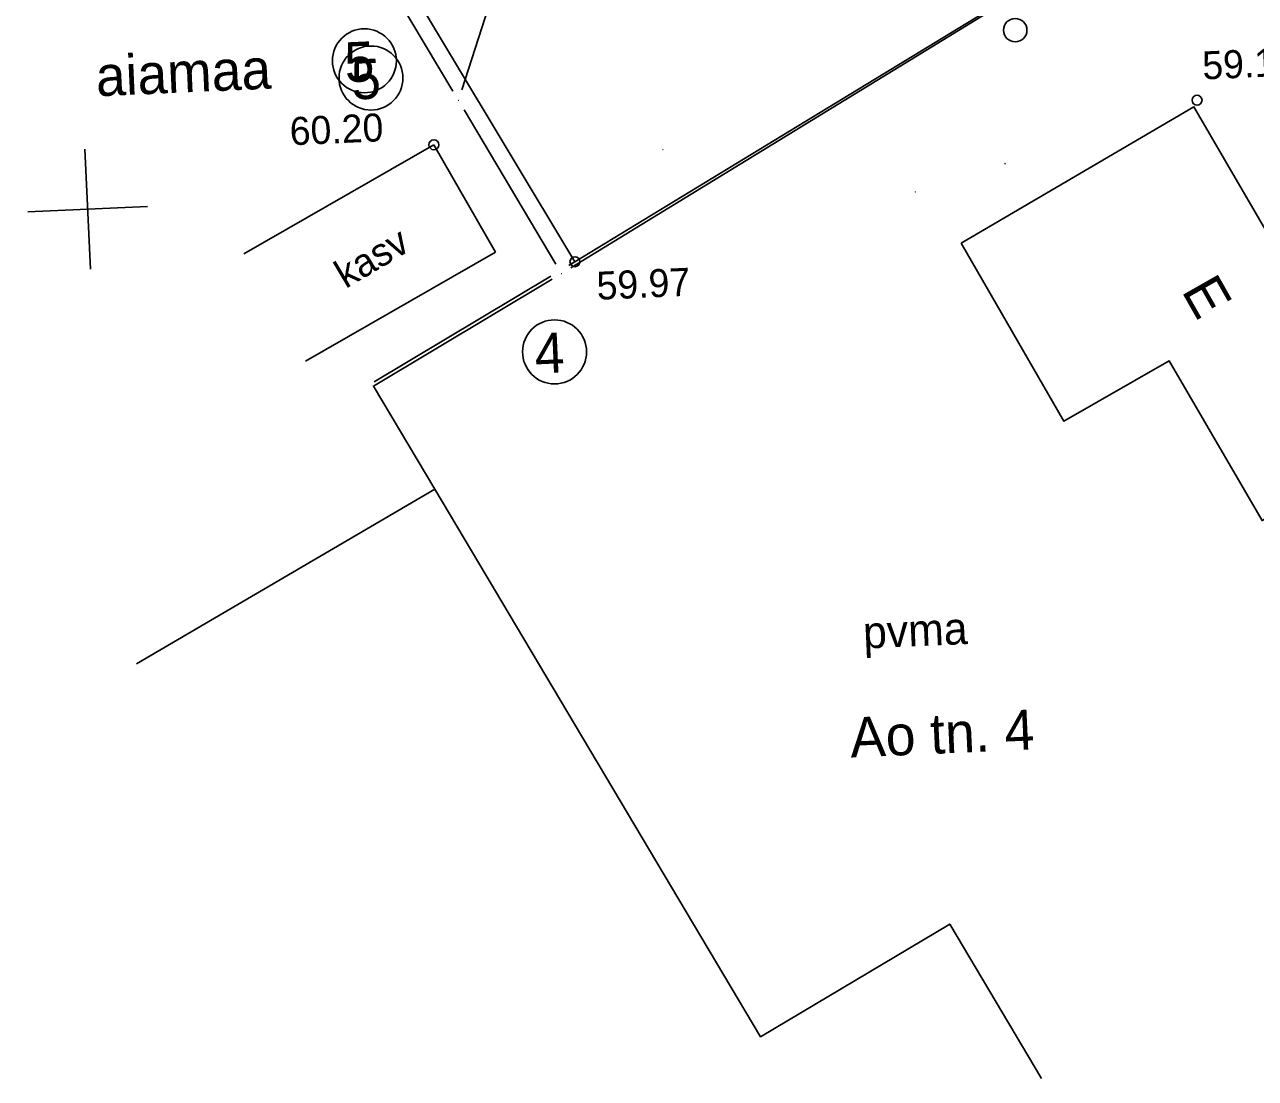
# Model space of a CAD drawing. Extents: x 641929.6 to 642007.5, y 6456915.9 to 6456992.8.
# Drawn here: x 641946.62 to 641977.4, y 6456915.94 to 6456942.28 of the extents above; entities that cross this region are included whole.
import ezdxf

# ---------------------------------------------------------------- set-up
doc = ezdxf.new("R2010")
doc.units = 0
for name, color, linetype in [('10', 7, 'Continuous'), ('11', 7, 'Continuous'), ('28', 7, 'Continuous'), ('40', 7, 'Continuous'), ('41', 7, 'Continuous'), ('59', 7, 'Continuous'), ('61', 7, 'Continuous'), ('LIIV____________', 7, 'Continuous'), ('POINT', 7, 'Continuous'), ('RADA____________', 7, 'Continuous'), ('RIST', 7, 'Continuous')]:
    doc.layers.add(name, color=color, linetype=linetype)

# ---------------------------------------------------------------- blocks, each defined once
blk = doc.blocks.new('PIP')
at = {"layer": 'LIIV____________'}
blk.add_line((0, 1), (0, 1), dxfattribs=at)
for radius in [0.548, 0.05]:
    blk.add_circle((0, 0), radius, dxfattribs=at)
blk = doc.blocks.new('RIST')
at = {"layer": 'RIST'}
for p, q in [((0, 1500), (0, -1500)), ((-1500, 0), (1500, 0))]:
    blk.add_line(p, q, dxfattribs=at)
blk = doc.blocks.new('BH')
at = {"layer": '11'}
for centre, radius in [((0, 0), 293), ((990, 0), 95.9)]:
    blk.add_circle(centre, radius, dxfattribs=at)
blk = doc.blocks.new('KMURU')
at = {"layer": 'RADA____________'}
for p in [(0, 1), (0, 1), (0, 0), (0, 0)]:
    blk.add_line(p, (0, 0), dxfattribs=at)
blk.add_circle((0, 0), 0.0345, dxfattribs=at)
blk.add_circle((0, 0), 0.0345, dxfattribs=at)
blk = doc.blocks.new('BK')
at = {"layer": 'POINT'}
for p, q in [((0, 1.9), (0, 0)), ((0, 1.8), (0.4, 1.8)), ((0, 1.7), (0.5, 1.7)), ((0, 1.6), (0.56, 1.6)), ((0.6, 1.5), (0, 1.5)), ((0, 1.4), (0.59, 1.4)), ((0.57, 1.3), (0, 1.3)), ((0, 1.2), (0.55, 1.2)), ((0.52, 1.1), (0, 1.1)), ((0, 1), (0.47, 1)), ((0.42, 0.9), (0, 0.9)), ((0, 0.9), (0, 0.8)), ((0, 0.8), (0.36, 0.8)), ((0.3, 0.7), (0, 0.7)), ((0, 0.7), (0, 0.6)), ((0.2, 0.6), (0, 0.6)), ((0, 0.5), (0.1, 0.5)), ((0.6, 0), (0, 0))]:
    blk.add_line(p, q, dxfattribs=at)
for centre, radius, start, end in [((-0.08, 1.37), 0.536, 81.416, 165.964), ((0.80846, 1.55462), 1.40952, 182.221, 235), ((0.08319, 1.37479), 0.53176, 13.619, 99.001), ((-0.91571, 1.61312), 1.51993, 307.047, 355.732)]:
    blk.add_arc(centre, radius, start, end, dxfattribs=at)

msp = doc.modelspace()

# ---------------------------------------------------------------- linework, layer by layer
for p, q in [((641952.099, 6456936.556), (641956.854, 6456939.279)), ((641956.854, 6456939.279), (641958.394, 6456936.591)), ((641953.638, 6456933.867), (641958.394, 6456936.591))]:
    msp.add_line(p, q)
msp.add_lwpolyline([(641970.043, 6456936.816), (641975.862, 6456940.224), (641980.815, 6456931.73), (641977.568, 6456929.885), (641975.242, 6456933.878), (641972.612, 6456932.367)], close=True)
at = {"layer": '28'}
msp.add_line((641959.78, 6456935.996), (641955.362, 6456933.349), dxfattribs=at)
for points in [[(641960.382, 6456936.356), (641952.367, 6456949.693), (641946.75, 6456958.841)], [(641977.443, 6456946.512), (641970.736, 6456942.649), (641960.382, 6456936.356), (641960.229, 6456936.265)]]:
    msp.add_lwpolyline(points, dxfattribs=at)
at = {"layer": '40'}
for p, q in [((641946.617, 6456958.588), (641957.327, 6456940.621)), ((641957.327, 6456940.621), (641946.617, 6456958.588)), ((641957.327, 6456940.621), (641946.617, 6456958.588)), ((641960.225, 6456948.971), (641957.553, 6456940.65)), ((641957.553, 6456940.65), (641960.225, 6456948.971)), ((641960.282, 6456936.202), (641977.301, 6456946.627)), ((641977.301, 6456946.627), (641960.282, 6456936.202)), ((641977.301, 6456946.627), (641960.282, 6456936.202)), ((641957.609, 6456940.149), (641959.907, 6456936.294)), ((641959.907, 6456936.294), (641957.609, 6456940.149)), ((641959.907, 6456936.294), (641957.609, 6456940.149))]:
    msp.add_line(p, q, dxfattribs=at)
for points in [[(641959.811, 6456935.917), (641955.339, 6456933.245), (641956.875, 6456930.671), (641949.418, 6456926.3)], [(641972.053, 6456915.941), (641969.755, 6456919.796), (641965.026, 6456916.982), (641956.875, 6456930.671), (641955.339, 6456933.245), (641959.811, 6456935.917)]]:
    msp.add_lwpolyline(points, dxfattribs=at)
for centre in [(641955.114, 6456941.378), (641955.28, 6456940.948), (641959.871, 6456934.102)]:
    msp.add_circle(centre, 0.8, dxfattribs=at)
at = {"layer": '59'}
for centre in [(641975.941, 6456940.392), (641956.854, 6456939.279), (641960.382, 6456936.356)]:
    msp.add_circle(centre, 0.125, dxfattribs=at)

# ---------------------------------------------------------------- block references
at = {"layer": '10', "xscale": 0.0010000000000000002}
for name, p, yscale, rotation in [('BH', (641971.395, 6456942.144), 0.001, 29.588450047133207), ('BK', (641971.138, 6456938.805), 0.0010000000000000002, 2.5633771915094226), ('BK', (641968.893, 6456938.1), 0.0010000000000000002, 2.5633771915094226)]:
    msp.add_blockref(name, p, dxfattribs=dict(at, yscale=yscale, rotation=rotation))
at = {"layer": '40', "xscale": 0.0010000000000000002, "yscale": 0.0010000000000000002, "rotation": 2.5633771915094226}
for p in [(641957.471, 6456940.387), (641960.048, 6456936.058)]:
    msp.add_blockref('PIP', p, dxfattribs=at)
at = {"layer": '41', "xscale": 0.0010000000000000002, "yscale": 0.0010000000000000002, "rotation": 2.5633771915094226}
msp.add_blockref('KMURU', (641962.586, 6456939.157), dxfattribs=at)
at = {"layer": '61', "xscale": 0.0010000000000000002, "yscale": 0.0010000000000000002, "rotation": 2.5633771915094226}
msp.add_blockref('RIST', (641948.194, 6456937.669), dxfattribs=at)
msp.add_blockref('RIST', (641948.194, 6456937.669), dxfattribs=at)

# ---------------------------------------------------------------- texts
for s, height, rotation, p in [('kasv', 0.7, 30.8048, (641954.646, 6456935.671)), ('E', 1, 299.6058, (641975.54, 6456935.629))]:
    msp.add_text(s, height=height, rotation=rotation).set_placement(p)
at = {"layer": '40'}
for s, p in [('5', (641954.638, 6456940.837)), ('5', (641954.803, 6456940.407)), ('4', (641959.394, 6456933.561)), ('Ao tn. 4', (641967.283, 6456923.96))]:
    msp.add_text(s, height=1, rotation=2.5634, dxfattribs=at).set_placement(p)
at = {"layer": '41'}
for s, height, p in [('aiamaa', 1, (641948.419, 6456940.49)), ('pvma', 0.8, (641967.603, 6456926.684))]:
    msp.add_text(s, height=height, rotation=2.5634, dxfattribs=at).set_placement(p)
at = {"layer": '59'}
for s, p in [('59.11', (641976.088, 6456940.91)), ('60.20', (641953.263, 6456939.265)), ('59.97', (641960.939, 6456935.403))]:
    msp.add_text(s, height=0.7, rotation=2.5634, dxfattribs=at).set_placement(p)

doc.saveas('drawing.dxf')
